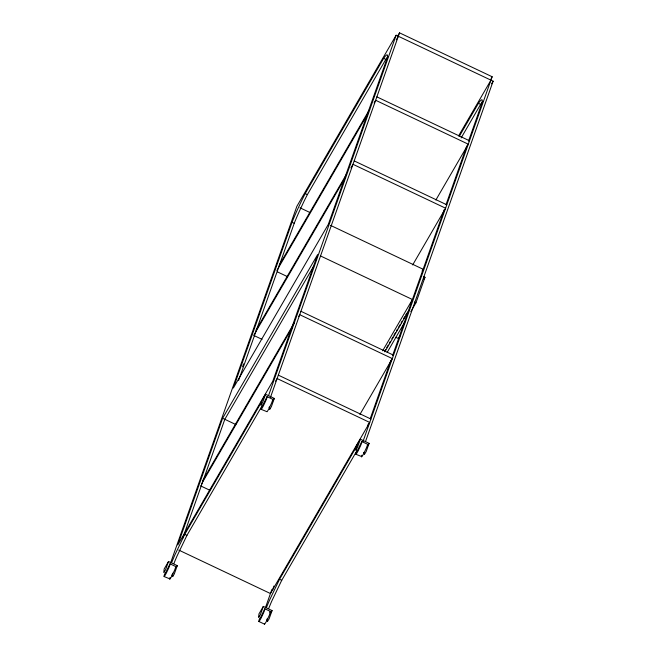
<?xml version="1.0" encoding="UTF-8"?>
<svg xmlns="http://www.w3.org/2000/svg" width="657" height="657" viewBox="0 0 657 657"><rect width="100%" height="100%" fill="white"/><g stroke="black" fill="none" stroke-linecap="round" stroke-linejoin="round"><path stroke-width="0.99" d="M264.5 623.411L264.516 624.15L264.837 623.879A6.759 0.624 -64.6 0 0 266.701 620.775L269.017 615.921A7.342 0.682 -64.6 0 0 270.413 612.16L270.397 611.421L264.779 608.752L260.254 618.155A14.914 1.38 -64.6 0 0 260.312 617.851M168.52 561.489L165.564 569.775L163.897 572.485A14.914 1.38 -64.6 0 0 163.922 571.311L164.176 568.978L168.52 561.489L177.267 565.636L174.31 573.922L172.643 576.632A14.914 1.38 -64.6 0 0 172.758 575.836M170.623 562.811L296.865 206.323L396.146 35.223L493.128 81.189L365.522 441.545M222.633 418.279L177.784 544.932L272.778 381.232L317.627 254.579L222.633 418.279L235.937 424.586M292.037 222.296L233.342 388.032L328.336 224.333L387.03 58.596A38.254 3.54 -64.6 0 0 387.458 55.221L387.072 54.769L386.291 55.155A36.316 3.359 -64.6 0 0 383.639 58.391L305.193 193.585A32.998 3.055 -64.6 0 0 301.62 200.722L296.972 210.659A34.796 3.219 -64.6 0 0 292.037 222.296L294.221 223.331L238.606 380.395M242.597 366.762L243.624 363.863M182.712 538.239L224.817 419.314L313.652 266.233M265.559 394.266L262.603 402.552L260.936 405.262A14.914 1.38 -64.6 0 0 260.96 404.088L261.207 401.755L265.559 394.266L274.298 398.413L271.349 406.699L269.674 409.41A14.914 1.38 -64.6 0 0 269.756 408.317M268.541 395.58L396.146 35.223M270.38 397.584L399.538 32.85L492.15 76.746L362.993 441.479M263.317 606.419L260.361 614.706L258.694 617.416A14.914 1.38 -64.6 0 0 258.718 616.241L258.965 613.909L263.317 606.419L272.064 610.567L269.107 618.853L267.432 621.563A14.914 1.38 -64.6 0 0 267.498 621.251M265.412 607.741L271.916 589.386M272.581 589.863L273.944 585.995M360.348 439.196L357.4 447.483L355.724 450.193A14.914 1.38 -64.6 0 0 355.757 449.018L356.004 446.686L360.348 439.196L369.094 443.344L366.146 451.63L364.471 454.34A14.914 1.38 -64.6 0 0 364.586 453.65M367.567 426.163L368.593 423.264M370.31 418.435L390.849 360.422M392.566 355.585L444.288 209.526M445.996 204.705L466.807 145.928M468.515 141.107L481.819 103.527M410.806 311.681L415.947 302.82L424.98 277.303L423.313 276.515M172.75 573.183L172.487 573.783M267.374 618.508L267.087 619.132M269.329 406.979L269.025 407.57M172.093 574.604L171.756 575.228M363.921 452.312L363.592 452.936M261.749 401.649L184.74 534.363L174.828 555.034A32.218 2.981 -64.6 0 0 171.764 562.367M262.389 405.344L186.925 535.398L177.02 556.068A32.218 2.981 -64.6 0 0 173.957 563.41M357.055 445.692L279.537 579.293L269.625 599.964A32.218 2.981 -64.6 0 0 266.561 607.298M357.186 450.267L281.722 580.328L271.809 600.999A32.218 2.981 -64.6 0 0 268.746 608.341M266.693 619.904L266.422 620.38M397.485 36.398L399.538 32.85M396.278 39.806L398.331 36.258M294.221 223.331A34.796 3.219 -64.6 0 1 299.157 211.702L303.805 201.756A32.998 3.055 -64.6 0 1 307.377 194.62L385.823 59.426A36.316 3.359 -64.6 0 1 387.942 56.699M279.126 265.313L369.669 109.284M276.893 270.495L368.462 112.692M374.12 102.944L375.664 100.283L468.269 144.179L435.862 200.032M255.943 330.225L346.477 174.195M345.27 177.604L253.701 335.407L262.036 339.357M350.928 167.855L352.99 164.307L445.594 208.203L412.67 264.943M202.685 480.62L294.254 322.817M201.477 484.028L292.012 327.999M298.705 316.477L299.732 314.703L392.336 358.599L359.929 414.444M275.579 381.208L277.123 378.547L369.735 422.443L270.446 593.542L178.761 550.081M176.298 567.295L177.267 565.636M272.852 400.91L274.298 398.413M491.116 78.52L492.15 76.746M458.529 135.999L490.943 80.154M459.465 136.015L478.436 103.321A36.316 3.359 -64.6 0 1 481.088 100.086L481.868 99.7L482.254 100.151A38.254 3.54 -64.6 0 1 481.819 103.527M491.584 83.85L493.128 81.189M461.14 137.937L480.62 104.356A36.316 3.359 -64.6 0 1 482.739 101.63M422.106 271.037L423.133 269.263L330.52 225.367M423.954 279.069L424.98 277.303M382.637 350.83L412.424 299.51L320.739 256.058M384.649 351.265L385.675 349.491M386.702 347.717L388.246 345.056M389.281 343.283L390.307 341.517M391.851 338.856L392.878 337.082M393.904 335.308L395.448 332.656M396.475 330.882L397.501 329.108M398.536 327.334L400.08 324.673M401.107 322.907L402.133 321.133M403.677 318.473L404.704 316.699M405.73 314.925L406.765 313.159M384.821 351.873L408.958 310.285M387.145 352.448L405.147 321.429M399.867 336.097L398.429 338.577L395.711 337.287M270.126 613.893L272.064 610.567M367.649 445.84L369.094 443.344M269.592 612.381L270.397 611.421M261.897 406.346A7.342 0.682 -64.6 0 0 261.125 408.588L261.141 409.336L267.07 411.725A6.759 0.624 -64.6 0 0 268.943 408.621L271.259 403.768A7.342 0.682 -64.6 0 0 272.655 400.006L272.639 399.267L267.013 396.598L262.496 406.001A14.914 1.38 -64.6 0 0 262.603 405.041M261.141 409.336L261.453 409.056A6.759 0.624 -64.6 0 0 263.326 405.952L265.633 401.107A7.342 0.682 -64.6 0 0 267.038 397.345L267.013 396.598M164.858 573.569A7.342 0.682 -64.6 0 0 164.086 575.811L164.102 576.559L170.04 578.948A6.759 0.624 -64.6 0 0 171.904 575.844L174.22 570.99A7.342 0.682 -64.6 0 0 175.624 567.229L175.6 566.49L169.982 563.821L165.457 573.224A14.914 1.38 -64.6 0 0 165.572 572.534M164.102 576.559L164.414 576.279A6.759 0.624 -64.6 0 0 166.287 573.175L168.594 568.33A7.342 0.682 -64.6 0 0 169.999 564.568L169.982 563.821M356.685 451.277A7.342 0.682 -64.6 0 0 355.913 453.519L355.93 454.266L361.867 456.656A6.759 0.624 -64.6 0 0 363.74 453.552L366.048 448.698A7.342 0.682 -64.6 0 0 367.452 444.937L367.435 444.198L361.81 441.529L357.285 450.932A14.914 1.38 -64.6 0 0 357.392 450.357M355.93 454.266L356.25 453.987A6.759 0.624 -64.6 0 0 358.114 450.883L360.43 446.037A7.342 0.682 -64.6 0 0 361.826 442.276L361.81 441.529M259.655 618.5A7.342 0.682 -64.6 0 0 258.883 620.742L258.899 621.489L259.211 621.21A6.759 0.624 -64.6 0 0 261.084 618.106L263.391 613.252A7.342 0.682 -64.6 0 0 264.796 609.499L264.779 608.752M383.639 58.391L385.823 59.426M478.436 103.321L480.62 104.356M376.872 96.875L469.476 140.77M354.197 160.899L446.801 204.795M305.193 193.585L307.377 194.62M299.978 207.793L310.161 212.622M414.28 302.031L415.947 302.82M277.303 271.817L287.487 276.646M300.939 311.295L393.543 355.191M278.33 375.139L370.934 419.035M200.442 485.802L209.706 490.188M184.74 534.363L186.925 535.398M279.537 579.293L281.722 580.328M258.899 621.489L264.516 624.15M361.555 456.927L361.539 456.188A7.342 0.682 -64.6 0 1 361.835 455.219M169.728 579.219L169.703 578.48A7.342 0.682 -64.6 0 1 170.007 577.511"/></g></svg>
